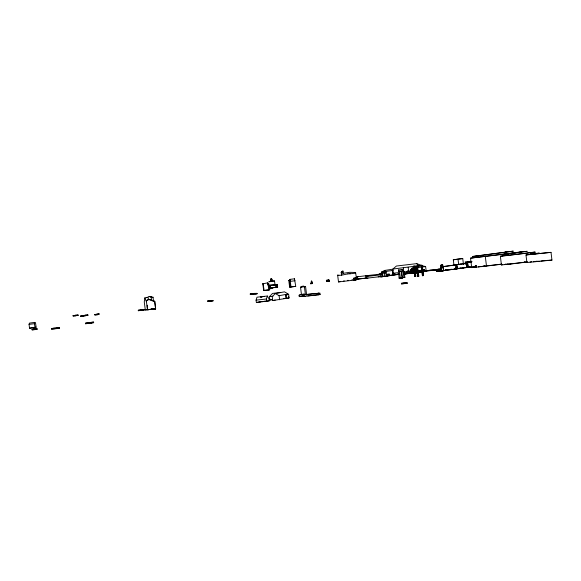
<?xml version="1.0" encoding="UTF-8"?>
<svg xmlns="http://www.w3.org/2000/svg" width="581" height="581" viewBox="0 0 581 581"><rect width="100%" height="100%" fill="white"/><g stroke="black" fill="none" stroke-linecap="round" stroke-linejoin="round"><path stroke-width="0.87" d="M404.332 273.012L402.205 269.49L398.551 269.918L399.074 278.139L404.877 277.42L404.158 271.959L404.391 273.796M416.374 271.109L416.359 272.852L426.2 271.189L425.626 266.57L422.002 265.72L414.543 266.897L415.771 268.088L416.069 270.528M289.759 280.347L289.774 279.396L294.502 278.793L295.736 286.375L289.628 287.116L288.786 280.449L290.166 280.311L291.008 286.999L290.456 286.992M294.48 280.107L294.502 278.793M270.376 280.964L271.007 278.611L271.509 278.56L272.823 280.667M148.801 299.738L147.85 297.414L144.843 297.871L144.27 301.938L145.308 309.956L155.621 308.976L154.713 301.19L149.252 299.324L146.296 300.609L147.48 309.753L149.666 309.426M441.923 265.161L442.795 265.074L440.645 265.343L442.795 265.074L443.485 270.644L441.335 270.92L440.645 265.343L441.93 264.885M273.302 284.748L274.007 285.155L273.934 284.588L274.276 285.118L274.203 284.501L274.515 285.082L274.428 284.407L274.581 285.075C274.581 284.232 269.548 284.69 269.424 285.714L269.671 285.191L270.31 288.096L269.882 285.133L270.499 285.605M274.871 284.995L274.98 284.472L275.045 284.988L274.486 284.458M355.899 279.621A31.352 0.683 -7.2 0 0 356.618 279.432L355.587 272.46L349.53 272.315L344.279 273.164M274.733 285.002L274.806 284.479M401.188 270.964L402.001 278.052L402.524 277.958L401.682 271.189L399.517 271.16L400.324 278.241L402.524 277.958M476.333 266.28L473.45 266.577L473.566 267.543L476.456 267.216L471.699 267.616L470.523 258.146L477.851 257.201L477.691 255.88L472.68 256.461L472.84 257.775M274.559 285.024L274.668 284.472M270.666 281.567L270.47 281.233L274.537 280.95L273.854 281.117M271.509 278.56L270.724 280.928M34.983 327.51L34.482 323.682L34.831 322.404L29.413 323.094L29.05 324.365L29.551 328.2L36.109 327.219L35.564 323.043L34.831 322.404M397.985 274.515L392.872 275.133L393.395 273.215L397.76 272.721C400.345 276.803 391.071 272.671 393.33 273.23L393.62 275.009M266.737 301.336L266.439 298.99L267.333 296.019L256.991 297.196L256.068 300.152L256.366 302.483L269.221 300.849L268.967 298.808L267.333 296.019M311.372 281.146L310.784 283.804L312.309 283.593L311.677 281.081L312.309 283.593M367.817 276.265L368.216 275.488L381.419 273.971L382.196 274.639L382.414 276.374L381.049 276.6L380.838 274.864L381.419 273.971M268.683 283.397L267.667 283.818L268.683 283.397L269.744 289.766L264.123 290.478L263.672 290.478L262.83 283.833L267.819 282.816L268.909 289.875L268.437 289.854M267.594 283.223L267.819 282.816M404.02 274.217L407.346 273.593L407.078 271.879L407.593 271.022L412.394 271L412.641 272.947L407.288 273.6L408.523 273.39M356.654 279.41L355.848 279.396M510.634 264.035L501.432 264.914L502.747 264.631M337.677 275.111L338.832 275.256M272.496 299.687L269.896 299.978L269.468 296.622L272.496 293.427L280.63 292.49M275.314 293.528L279.091 295.707L288.198 293.979L284.487 291.851L275.314 293.528L272.235 296.659L272.721 300.551L289.091 297.922L288.655 294.465L287.987 294.204L285.453 294.683L285.939 298.496L286.564 298.423L286.121 294.952L285.453 294.683M152.658 297.559L153.021 297.196L153.587 301.604M534.077 254.057L551.013 252.35L551.95 260.106L526.909 262.532L527.657 262.343M392.879 269.054L396.409 266.025L416.693 263.636L421.479 265.357L392.879 269.054L393.555 275.016M501.432 264.914L500.364 256.228L507.961 255.248L507.801 253.955L502.391 254.572L502.55 255.858M341.548 274.922L341.214 272.271L342.986 271.08L343.298 273.615M341.214 272.271L342.986 271.08M155.621 308.976L154.713 301.19M355.274 279.751A31.352 0.683 -7.2 0 1 351.091 280.463L338.578 281.923A32.049 0.704 -7.1 0 1 339.682 281.654A32.02 0.704 -7.1 0 1 340.43 281.516M355.441 272.395L354.809 272.765M413.81 268.604C407.121 269.933 413.055 271.654 411.856 268.335L413.875 267.253M526.909 262.532L525.987 254.986L533.002 253.904L530.911 254.079L530.743 252.662L535.014 252.067L535.188 253.476L530.911 254.079M382.414 276.374L366.633 278.219L366.415 276.491L368.216 275.488M381.688 273.615L381.499 272.068L384.6 270.448L392.306 269.25M146.296 300.609L148.685 299.404L154.699 301.8M151.481 296.993L149.513 296.47L146.79 297.595L147.24 297.545M380.177 273.571L383.721 272.111L386.089 272.881L380.185 273.629M299.099 295.235L300.617 294.582L305.003 294.262L303.195 294.08L299.099 295.235L299.273 296.637L304.342 295.918M412.394 271L407.078 271.872M207.795 300.878L212.944 300.45L212.995 300.893L210.968 301.103L207.845 301.314L207.795 300.878L212.944 300.45M207.845 301.314L212.995 300.893M97.085 314.815L99.053 314.198L98.995 313.776L94.819 314.532L94.877 314.96L97.085 314.815L97.027 314.386L98.995 313.776M404.194 273.782L416.722 271.741L438.379 269.439M513.168 251.152L477.691 255.88M445.947 269.911L442.628 270.848L443.158 270.79M476.376 257.419L477.851 257.201M29.551 328.2L36.109 327.219M533.358 261.733L533.975 261.733M423.491 275.597L422.075 265.372L421.145 265.343L422.438 275.735L423.491 275.597L422.227 265.343L421.145 265.343M422.438 275.735L422.264 273.106M414.536 271.944L413.817 267.914L414.856 276.345L414.747 273.687M318.7 294.785L320.124 294.473L319.949 293.115L303.696 294.763L303.914 296.463L318.7 294.785L318.49 293.071M303.914 296.463L305.381 296.143M310.784 283.804L311.017 283.187M251.377 293.804L254.558 293.376L256.976 293.376L257.034 293.797L250.302 294.393L250.244 293.979L251.377 293.804L251.435 294.226L250.302 294.393M251.435 294.226L257.034 293.797M299.273 296.637L301.866 296.121M272.721 300.551L275.234 300.057M269.896 299.978L272.126 299.535M440.994 266.991L441.625 270.913L440.994 266.991L466.441 263.411L466.942 267.492L441.335 270.92M256.366 302.483L260.339 301.837M258.915 302.164L260.426 301.866M261.784 301.604L265.27 301.205M263.948 301.604L265.444 301.314M85.603 323.748L87.622 323.356L87.549 322.796L93.585 322.085L93.657 322.651L85.603 323.748L85.53 323.181L87.549 322.796M85.53 323.181L93.585 322.085M286.121 294.952L288.655 294.465M94.877 314.96L99.053 314.198M400.324 278.241L400.854 278.139M399.074 278.139L399.75 278.016M261.094 296.942L264.101 296.39L260.513 297.044L261.196 297.029M403.969 273.804L414.711 272.039M306.659 295.184L305.577 286.593L300.53 287.246L301.51 294.988M301.692 287.043L300.53 287.246L302.273 286.201L305.577 286.593M412.633 272.932L411.457 273.128L410.731 270.666M419.576 272.09L422.184 271.647M416.366 271.08L424.37 269.787L424.58 271.472L418.095 272.569M415.03 272.997L419.751 272.3L419.388 270.579L419.751 272.3M269.802 281.625L268.821 281.654A2.869 0.443 -14.1 0 0 269.439 281.727L270.318 281.618M386.438 276.207L389.684 275.67C390.911 271.755 381.572 276.534 389.495 274.152M409.728 273.041L411.123 272.881M410.106 273.237L414.151 272.649M412.292 273.31L414.594 272.917M414.732 272.903L412.437 273.295M415.074 273.085L416.584 272.823L416.156 269.395L414.514 268.843M408.051 271.516L403.679 272.017L407.208 272.852M378.224 276.846L382.923 276.135L382.719 274.544L381.361 273.804L380.141 274M381.201 276.418L382.923 276.135M380.606 276.578L381.209 276.476M384.564 276.28L380.599 276.948L396.489 274.53M386.227 276.004L387.89 275.728M389.546 275.452L392.044 275.038M419.388 270.615L424.37 269.787M416.149 271.138L419.54 270.557M412.641 272.947L414.217 272.685M355.819 277.9L353.735 278.205L353.996 280.318L356.08 280.006L355.819 277.9L355.144 277.979M353.996 280.318L356.08 280.006M410.564 269.983L416.156 269.395M357.613 279.112L357.482 278.059L357.213 279.156L366.517 278.038M366.633 278.219L368.034 277.987M404.245 274.196L423.491 271.305L440.986 269.584M272.852 280.913L271.145 281.509M80.752 315.919L87.847 314.917L87.898 315.33L83.243 316.071L80.803 316.333L80.752 315.919L87.847 314.917M379.683 274.152L381.492 274.646M472.76 267.369L475.251 266.999M508.135 264.05L507.554 264.159L509.123 264.05M87.898 315.33L80.803 316.333M357.373 279.134L357.083 276.81L358.477 276.592M412.437 271.32L414.805 270.942M343.596 280.979L344.257 280.877M414.144 266.367L418.807 266.011M392.894 275.133L392.291 270.514L393.046 270.397M138.285 310.254L144.4 309.47L144.458 309.913L142.338 310.247L138.343 310.704L138.285 310.254L144.4 309.47M326.507 281.487L327.11 281.393L326.972 280.311L326.369 280.405L326.507 281.487L327.11 281.393M32.057 329.325L37.039 328.73L37.111 329.267L35.049 329.594L32.129 329.863L32.057 329.325L37.039 328.73M32.129 329.863L37.111 329.267M407.346 273.593L431.117 270.281M57.207 328.563L59.349 328.236L59.277 327.655L51.433 328.512L51.506 329.086L57.207 328.563L57.134 327.989L51.433 328.512M425.626 266.57L411.856 268.335M57.134 327.989L59.277 327.655M329.187 281.16L328.541 281.262L329.187 281.16L329.049 280.078L326.631 280.391M250.244 293.979L256.976 293.376M417.637 276.295L418.799 276.157L417.601 266.483L416.439 266.628L417.637 276.295L418.799 276.157M75.45 315.774L78.086 315.381L78.036 314.989L73.097 315.592L73.148 315.991L75.45 315.774L75.399 315.381L73.097 315.592M329.049 280.078L328.403 280.173L328.802 280.151L328.94 281.24L326.769 281.48L326.624 280.332L327.815 280.202M138.343 310.704L144.458 309.913M151.147 309.114L152.382 308.932M415.531 271.915L439.243 269.177M439.381 271.066L437.115 271.443L437.725 271.392L437.508 269.707M441.146 270.804L443.797 270.405M445.569 270.136L447.341 269.875M449.106 269.613L450.878 269.344M437.566 270.1L436.484 270.259L436.643 271.559L437.725 271.392M438.72 271.233L443.717 270.485M445.431 270.23L448.009 269.845M436.643 271.559L453.231 269.279M456.717 268.734L454.277 269.097L461.575 268.124L459.36 268.335M459.15 268.371L460.864 268.11M462.367 267.885L463.863 267.659L462.287 267.819M75.399 315.381L78.036 314.989M145.308 309.956L148.78 309.462M150.69 309.157L153.239 308.78M437.529 270.695L437.377 269.431L440.914 268.909M437.377 269.431L440.906 268.981M436.484 270.259L441.618 269.678M51.506 329.086L56.677 328.476M442.112 266.694L457.015 264.696L457.102 267.543M478.374 266.737L480.255 266.476M537.2 261.167L535.29 261.443M73.148 315.991L78.086 315.381M271.61 287.813L272.576 287.762M147.995 309.709L154.72 308.867L147.995 309.709L147.937 309.259M524.447 261.82L525.035 261.74M401.377 283.325L407.121 282.758L407.187 283.317L401.442 283.877L401.377 283.325L407.121 282.758M401.442 283.877L407.187 283.317M454.008 265.546L453.296 259.765L458.01 259.104L462.752 258.574L463.456 264.355M453.296 259.765L462.752 258.574M416.439 266.628L416.911 266.556M417.601 266.483L417.122 266.556L418.32 276.229M270.877 287.871L269.613 288.074L272.358 287.755M507.445 264.072L505.056 264.355M530.075 261.966L531.68 261.74M502.391 254.572L521.179 252.045L476.442 257.427M347.685 280.369L348.15 280.303M457.617 267.173L455.584 267.289L457.617 267.173L457.763 268.371L455.744 268.618L457.763 268.371M441.48 270.928L443.673 270.63L443.027 266.592L442.642 266.635M462.294 268.023L466.942 267.492M472.68 256.461L513.176 251.137M272.569 287.733L275.343 287.355L272.169 287.704M449.585 269.555L451.749 269.286L449.178 269.635M455.94 269.047L455.664 264.878L455.076 264.936M505.405 264.239L505.92 264.166M482.949 266.113L484.75 265.866M510.016 263.789L512.645 263.433M507.961 255.248L506.494 255.466L530.743 252.662M505.063 252.198L506.516 251.987L505.107 252.089M507.801 253.955L527.199 251.297L515.768 252.539M271.494 287.791L273.695 287.559L272.947 287.711M274.385 284.843L277.355 284.726L277.653 287.108L269.061 288.249M275.764 284.675L276.207 287.326L275.902 284.951L268.727 285.874M327.728 281.364L327.59 280.282L328.802 280.151M326.754 281.415L328.926 281.175L328.788 280.093M152.687 308.881L153.333 308.801M414.957 276.454L415.894 276.36L414.34 266.054L413.679 266.142L414.957 276.454L413.679 266.142M262.83 283.833L263.621 283.731M295.025 280.739L290.297 281.357L289.774 279.396M413.984 266.367L414.645 266.28M277.297 287.174L276.977 284.654L275.902 284.944M471.104 261.849L468.969 262.075L468.591 261.632L471.155 261.312M269.599 287.994L274.697 287.348M276.084 287.188L277.653 287.108M263.672 290.478L269.744 289.766M289.628 287.116L295.736 286.375M471.823 261.878L468.01 262.292M154.728 309.027L155.708 308.903M29.05 324.365L34.482 323.682M515.645 252.641L470.537 258.153M527.12 253.084L510.125 255.182M466.151 262.423L471.808 261.726L466.151 262.423L465.199 261.944L465.504 264.442M471.67 261.668L466.151 262.401M466.841 267.013L467.995 266.897L467.523 262.184L468.163 267.369L472.309 266.861M467.741 265.684L467.945 267.34L469.971 267.093L469.252 266.991M509.566 255.248L507.148 255.538M381.499 272.068L392.291 270.514M469.898 267.078L472.426 266.766M527.628 252.924L535.014 252.067M351.941 279.81L352.42 279.751M480.719 266.577L478.381 266.839M482.048 266.418L473.566 267.543M482.934 266.309L501.49 264.123M480.865 266.708L501.679 264.239M527.032 261.893L509.893 263.97M511.2 263.97L527.635 261.973M272.148 287.784L271.596 287.849M507.046 255.553L500.364 256.228M414.856 276.345L415.531 276.273M88.486 323.254L93.657 322.651M411.842 268.458L411.893 270.085M399.474 271.392L401.682 271.189M357.083 276.81L367.09 275.605L365.71 275.83L366.001 278.168L357.213 279.156M269.468 296.622L272.932 296.23M319.071 293.216L303.696 294.763M307.799 295.874L311.322 295.475M313.079 295.271L320.124 294.473M366.415 276.491L380.838 274.864M353.735 278.205L354.41 278.125L354.671 280.238M392.901 274.936L396.344 274.552M397.302 274.443L399.162 274.225M405.153 273.557L406.867 273.36M419.584 271.93L422.329 271.618M422.99 271.552L426.2 271.189M358.136 279.003L358.528 278.96M378.812 276.687L381.702 276.338M403.911 273.854L408.356 273.353M408.901 273.288L413.2 272.801M382.073 276.694L385.588 276.302M410.999 273.535L414.217 273.179M401.653 277.783L404.877 277.42M256.068 300.152L266.439 298.99M283.63 298.54L285.322 298.351M287.014 298.162L289.091 297.922M149.063 296.521L149.513 296.47M422.786 271.414L424.58 271.472M261.784 301.677L265.59 301.248M267.245 301.067L269.221 300.849M551.013 252.35L526.023 254.994M476.282 265.815L475.164 265.938L476.282 265.808L476.449 267.238M438.546 271.254L437.587 271.371L439.142 271.174M535.188 253.476L539.321 253.12L532.356 254.202L533.699 254.093M454.415 268.85L455.09 268.785M534.999 261.632L539.27 261.196M540.976 261.022L545.247 260.586M546.953 260.411L551.95 260.106M461.074 264.094L453.783 265.059L466.441 263.411M473.994 267.18L475.752 267.006M442.983 266.599L443.681 270.746M33.8 328.657L35.187 328.526M57.57 328.396L59.349 328.236M453.979 269.214L457.516 268.8M455.584 269.068L456.172 269.01M433.571 270.078L438.473 269.657M379.923 274.203L378.856 274.341L379.32 274.305M94.819 314.532L97.027 314.386M326.369 280.405L326.972 280.311M289.614 280.34L290.166 280.311M288.786 280.449L289.331 280.42L290.18 287.108M272.896 281.277L271.755 281.32A2.883 0.436 -13.9 0 1 270.303 281.625M348.063 273.862L344.809 274.501A4.873 0.821 -10.7 0 1 343.378 274.835L341.425 275.147A4.859 0.792 -10.6 0 1 338.876 275.241M277.29 287.174L276.897 285.598M466.717 267.006L466.282 262.452L469.281 262.016M153.021 297.196L152.738 297.167A6.805 1.235 8.6 0 1 151.496 296.935M276.774 284.646L277.355 284.726M337.881 275.263L337.735 275.241A16.261 0.893 -16.8 0 1 337.648 275.118L338.505 281.967M414.173 266.556L416.577 267.006M274.951 284.465L275.031 284.98M149.782 296.731L151.22 297.145M383.721 272.111L386.024 272.888M272.721 280.732L272.278 280.434M399.517 271.16L400.011 271.378M407.593 271.022L408.283 271.458M413.178 268.705L414.645 269.642M383.177 272.191L384.462 273.135L384.876 276.469M384.6 270.448L385.857 271.523L386.503 276.2M303.631 286.041L304.422 286.796L305.403 294.552M416.693 263.636L418.828 266.011M271.007 278.611L271.937 280.107M485.288 256.301L486.464 265.88M414.798 270.361L414.485 267.834L415.633 275.35M144.843 297.871L146.441 301.706M402.205 269.49L403.367 273.179L403.911 277.595M398.551 269.918L398.922 271.363M267.848 283.506L268.487 286.593M263.048 283.434L264.123 290.478M53.946 328.142L54.026 328.715M34.976 329.049L35.049 329.594M34.141 328.999L34.214 329.536M142.28 309.796L142.338 310.247M140.544 309.92L140.602 310.363M97.027 314.118L97.078 314.539M91.58 322.47L91.653 323.036M85.501 315.171L85.56 315.577M83.192 315.657L83.243 316.071M75.733 315.214L75.784 315.606M210.91 300.66L210.968 301.103M210.09 300.726L210.148 301.169M151.14 296.942L151.583 300.355M302.447 294.763L302.636 296.259M288.503 296.375L288.706 297.973M279.091 295.707L279.606 299.781M274.552 281.066L275.024 284.995L274.98 284.472M274.493 284.37L274.581 285.075M272.373 281.349L271.349 281.487M269.243 285.271L269.301 285.714M268.676 285.104L268.85 286.491M255.8 293.558L255.851 293.971M386.459 274.653L386.648 276.186M342.587 271.131L342.921 273.811M341.41 272.184L341.744 274.849M341.323 272.257L341.65 274.907M327.982 280.26L328.12 281.349M476.58 255.996L476.74 257.31M475.309 256.163L475.476 257.485M475.454 267.318L475.214 266.323M473.566 266.556L473.682 267.521M458.024 259.235L458.656 264.348M456.179 267.376L456.325 268.567M440.325 269.867L440.485 271.167M438.909 269.272L439.069 270.543M424.239 269.802L424.442 271.487M421.298 265.314L422.046 271.371M417.892 274.464L418.109 276.222M416.577 271.051L416.795 272.801M414.551 267.776L414.87 270.354M415.081 272.075L415.509 275.51M415.11 272.896L415.422 275.43M408.16 267.26L408.675 271.436M403.301 267.826L403.94 272.976M405.11 282.954L405.182 283.513M403.221 283.056L403.294 283.615M506.588 254.079L506.748 255.364M505.296 254.253L505.455 255.538M147.218 305.236L147.48 309.753M476.485 266.236A9.913 0.639 -8.5 0 1 473.653 266.534M355.623 272.859A30.858 2.455 2.6 0 1 350.031 273.738M349.225 273.789A16.079 1.22 2.5 0 1 347.845 273.833M350.256 273.76A15.803 1.285 2.8 0 1 349.45 273.811M465.679 262.046A64.694 5.113 -6.8 0 1 470.712 261.37M413.309 270.31L410.927 270.695L413.839 270.274L413.309 270.31M271.763 281.429L271.719 281.066L271.763 281.429"/></g></svg>
